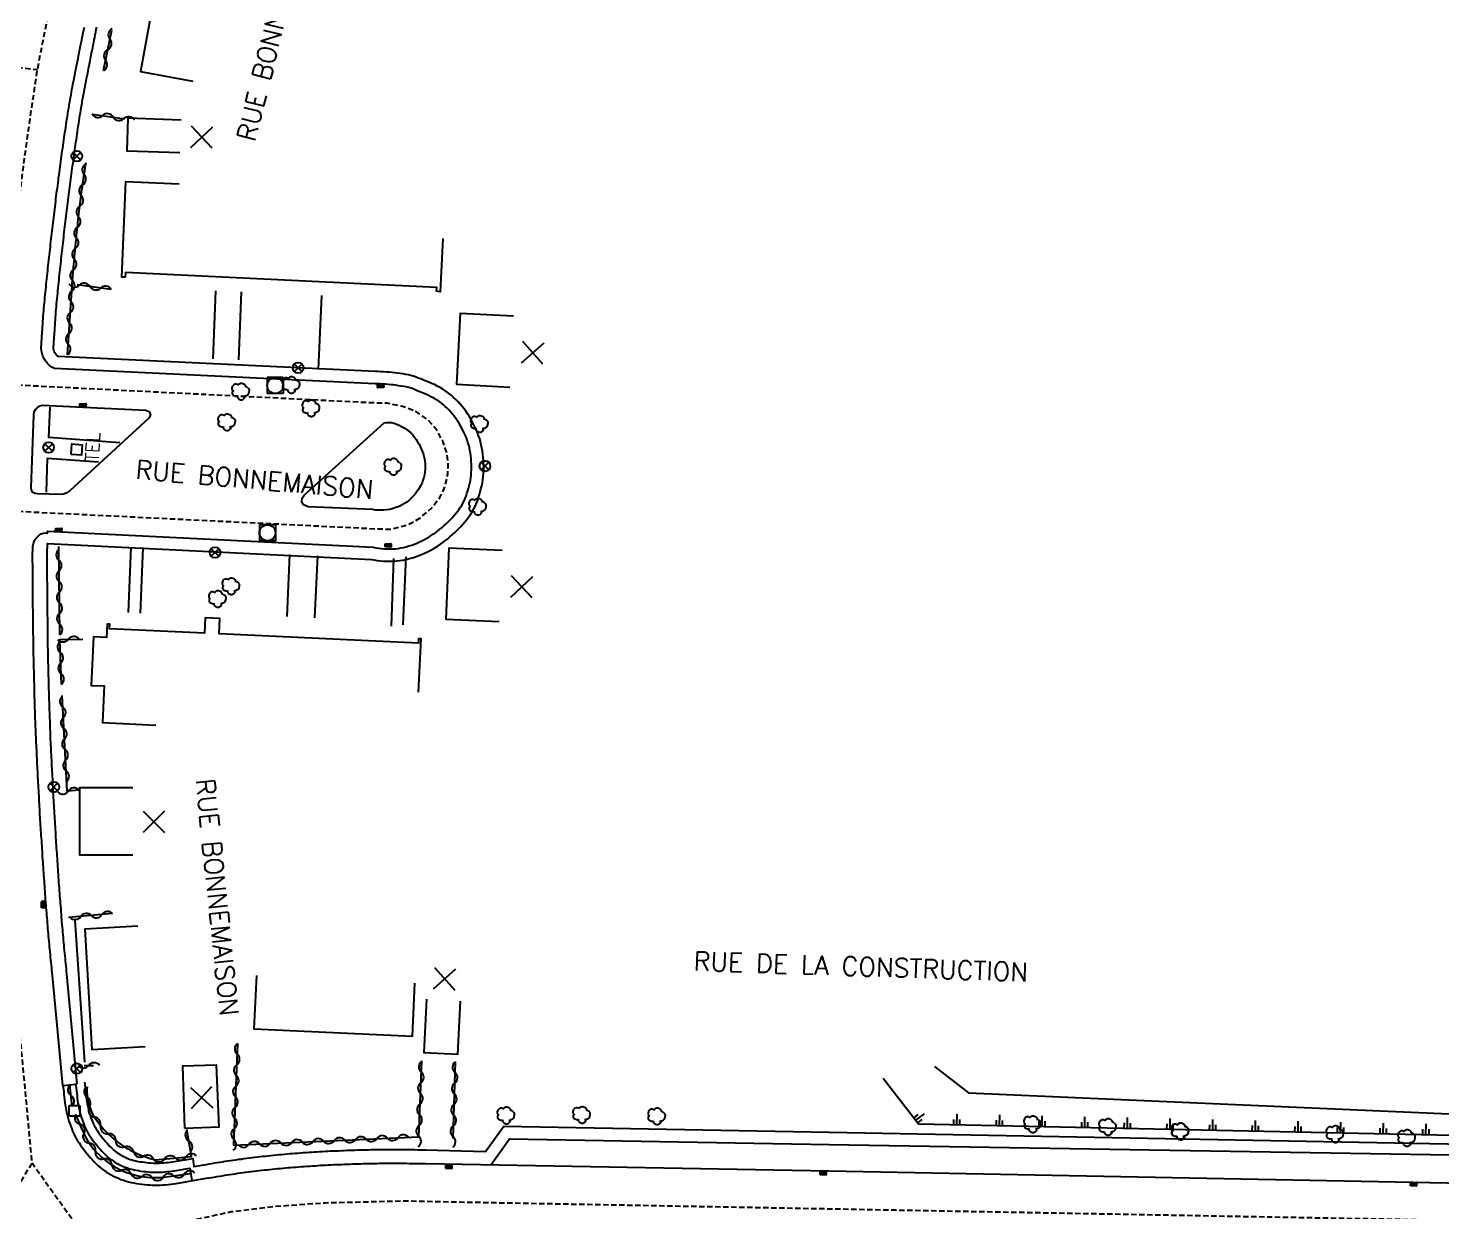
# Model space of a CAD drawing. Header units: millimetres. Extents: x 79000 to 80002, y 144000 to 145000.
# Drawn here: x 79337.4 to 79469.9, y 144671.1 to 144782 of the extents above; entities that cross this region are included whole.
import ezdxf
from ezdxf.enums import TextEntityAlignment as Align

# ---------------------------------------------------------------- set-up
doc = ezdxf.new("R2010")
doc.units = ezdxf.units.MM
doc.linetypes.add('DASHED', pattern=[0.75, 0.5, -0.25])
doc.layers.get('0').update_dxf_attribs({"linetype": 'CONTINUOUS'})
for name, color, linetype in [('W0001', 6, 'DASHED'), ('W0008', 7, 'CONTINUOUS'), ('W0017', 7, 'CONTINUOUS'), ('W0100', 7, 'CONTINUOUS'), ('W0112', 1, 'DASHED'), ('W0211', 2, 'CONTINUOUS'), ('W0300', 7, 'CONTINUOUS'), ('W0310', 3, 'CONTINUOUS'), ('W0400', 7, 'CONTINUOUS'), ('W0420', 7, 'CONTINUOUS'), ('W0469', 7, 'CONTINUOUS'), ('W0984', 7, 'CONTINUOUS'), ('W0989', 7, 'CONTINUOUS'), ('W0991', 7, 'CONTINUOUS')]:
    doc.layers.add(name, color=color, linetype=linetype)
doc.styles.get("Standard").update_dxf_attribs({"font": 'romans.shx', "width": 0.85})

# ---------------------------------------------------------------- blocks, each defined once
blk = doc.blocks.new('T400')
for p, q in [((-0.15, 0.3), (0.15, 0.3)), ((-0.15, -0.25), (-0.15, 0.3)), ((-0.15, 0.15), (0.15, 0.15)), ((-0.15, 0), (0.15, 0)), ((0.15, 0.3), (0.15, -0.25)), ((-0.15, -0.15), (0.15, -0.15)), ((-0.15, -0.25), (-0.15, -0.3)), ((-0.15, -0.3), (0.15, -0.3)), ((0.15, -0.3), (0.15, -0.25))]:
    blk.add_line(p, q)
blk = doc.blocks.new('T300')
for p, q in [((-0.8, 0.51), (-0.86, 0.34)), ((-0.86, 0.34), (-0.86, 0.17)), ((-0.86, 0.17), (-0.74, 0.06)), ((-0.69, 0.63), (-0.8, 0.51)), ((-0.8, -0.06), (-0.74, 0.06)), ((-0.74, 0.06), (-0.69, 0.11)), ((-0.57, 0.69), (-0.69, 0.63)), ((-0.46, 0.69), (-0.57, 0.69)), ((-0.29, 0.63), (-0.46, 0.69)), ((-0.29, 0.63), (-0.17, 0.74)), ((-0.23, 0.57), (-0.29, 0.63)), ((-0.17, 0.74), (-0.06, 0.8)), ((-0.06, 0.8), (0.06, 0.8)), ((0.06, 0.8), (0.23, 0.74)), ((0.23, 0.74), (0.34, 0.63)), ((0.34, 0.63), (0.4, 0.51)), ((0.46, 0.46), (0.34, 0.46)), ((0.4, 0.51), (0.4, 0.46)), ((0.57, 0.4), (0.46, 0.46)), ((0.57, 0.4), (0.69, 0.29)), ((0.69, 0.29), (0.74, 0.17)), ((0.74, 0.06), (0.69, -0.17)), ((0.74, 0.17), (0.74, 0.06)), ((-0.8, -0.17), (-0.8, -0.06)), ((-0.8, -0.23), (-0.8, -0.17)), ((-0.74, -0.34), (-0.8, -0.23)), ((-0.69, -0.4), (-0.74, -0.34)), ((-0.51, -0.46), (-0.69, -0.4)), ((-0.4, -0.46), (-0.51, -0.46)), ((-0.4, -0.46), (-0.34, -0.46)), ((-0.34, -0.46), (-0.34, -0.4)), ((-0.34, -0.51), (-0.34, -0.46)), ((-0.29, -0.63), (-0.34, -0.51)), ((-0.17, -0.74), (-0.29, -0.63)), ((-0.06, -0.8), (-0.17, -0.74)), ((0.06, -0.8), (-0.06, -0.8)), ((0.17, -0.74), (0.06, -0.8)), ((0.23, -0.69), (0.17, -0.74)), ((0.29, -0.46), (0.23, -0.46)), ((0.29, -0.63), (0.23, -0.69)), ((0.46, -0.4), (0.29, -0.46)), ((0.34, -0.51), (0.29, -0.63)), ((0.34, -0.51), (0.34, -0.46)), ((0.57, -0.34), (0.46, -0.4)), ((0.63, -0.29), (0.57, -0.34)), ((0.69, -0.17), (0.63, -0.29))]:
    blk.add_line(p, q)
blk = doc.blocks.new('T420')
for p, q in [((0.75, 0.75), (-0.75, 0.75)), ((-0.75, 0.75), (-0.75, -0.75)), ((0.75, 0.75), (0.75, -0.75)), ((0.75, -0.75), (-0.75, -0.75))]:
    blk.add_line(p, q)
blk.add_ellipse((0, 0), major_axis=(-0.53, 0.53), ratio=1, start_param=3.926991, end_param=10.210176)
blk = doc.blocks.new('t310o')
at = {"color": 0, "linetype": 'Continuous'}
for centre, start, end in [((-0.5, 0.38), 216.8699, 323.1304), ((0.5, -0.37), 36.8699, 143.1303)]:
    blk.add_arc(centre, 0.625, start, end, dxfattribs=at)
blk = doc.blocks.new('t991o')
at = {"color": 0, "linetype": 'Continuous'}
for p, q in [((-1, 1), (1, -1)), ((-1, -1), (1, 1))]:
    blk.add_line(p, q, dxfattribs=at)
blk = doc.blocks.new('t211o')
at = {"color": 0, "linetype": 'Continuous'}
for p, q in [((-0.29, 0.5), (-0.29, 0)), ((0, 1), (0, 0)), ((0.29, 0.5), (0.29, 0))]:
    blk.add_line(p, q, dxfattribs=at)
blk = doc.blocks.new('t112o')
at = {"color": 0, "linetype": 'Continuous'}
for p, q in [((-0.5, 0.5), (0.5, 0.5)), ((-0.5, -0.5), (-0.5, 0.5)), ((0.5, 0.5), (0.5, -0.5)), ((0.5, -0.5), (-0.5, -0.5))]:
    blk.add_line(p, q, dxfattribs=at)
blk = doc.blocks.new('T469')
at = {"color": 0, "linetype": 'Continuous', "flags": 128}
for points in [[(-0.35, 0.35), (0.35, -0.35)], [(-0.35, -0.35), (0.35, 0.35)]]:
    blk.add_lwpolyline(points, dxfattribs=at)
at = {"color": 0, "linetype": 'Continuous'}
blk.add_circle((0, 0), 0.5, dxfattribs=at)

msp = doc.modelspace()

# ---------------------------------------------------------------- linework, layer by layer
at = {"layer": 'W0001', "flags": 128}
for points in [[(79347.16, 144651.29), (79347.56, 144646.41), (79347.56, 144646.33), (79347.55, 144646.13), (79347.55, 144645.93), (79347.54, 144645.74), (79347.53, 144645.54), (79347.51, 144645.35), (79347.49, 144645.15), (79347.47, 144644.96), (79347.45, 144644.76), (79347.42, 144644.57), (79347.39, 144644.37), (79347.35, 144644.17), (79347.31, 144643.96), (79347.27, 144643.74), (79347.23, 144643.54), (79347.19, 144643.34), (79347.14, 144643.16), (79347.1, 144642.99), (79347.05, 144642.83), (79347.01, 144642.68), (79346.96, 144642.54), (79346.91, 144642.4), (79346.86, 144642.28), (79346.81, 144642.16), (79346.74, 144642.02), (79346.67, 144641.88), (79346.6, 144641.74), (79346.52, 144641.61), (79346.44, 144641.48), (79346.35, 144641.35), (79346.26, 144641.22), (79346.17, 144641.09), (79346.07, 144640.97), (79345.97, 144640.85), (79345.87, 144640.73), (79345.65, 144640.49), (79344.34, 144638.86), (79344.18, 144638.67), (79343.95, 144638.38), (79343.72, 144638.07), (79343.51, 144637.76), (79343.31, 144637.45), (79343.12, 144637.12), (79342.94, 144636.79), (79342.78, 144636.45), (79342.63, 144636.1), (79342.49, 144635.75), (79342.36, 144635.39), (79342.25, 144635.03), (79342.14, 144634.63), (79342.06, 144634.23), (79341.98, 144633.81), (79341.93, 144633.4), (79341.85, 144632.35), (79341.71, 144632.95), (79341.61, 144633.31), (79341.49, 144633.67), (79341.37, 144634.02), (79341.23, 144634.37), (79341.08, 144634.71), (79340.91, 144635.05), (79340.74, 144635.38), (79340.55, 144635.7), (79340.35, 144636.01), (79340.15, 144636.32), (79339.93, 144636.61), (79339.71, 144636.9), (79339.47, 144637.18), (79339.22, 144637.46), (79338.97, 144637.72), (79338.71, 144637.98), (79338.43, 144638.23), (79338.25, 144638.38), (79336.81, 144639.71), (79336.64, 144639.87), (79336.5, 144640), (79336.36, 144640.14), (79336.22, 144640.28), (79336.09, 144640.42), (79335.96, 144640.57), (79335.83, 144640.71), (79335.71, 144640.86), (79335.58, 144641.01), (79335.46, 144641.17), (79335.35, 144641.32), (79335.23, 144641.49), (79335.11, 144641.65), (79335, 144641.82), (79334.89, 144641.99), (79334.79, 144642.15), (79334.69, 144642.31), (79334.6, 144642.46), (79334.52, 144642.62), (79334.44, 144642.77), (79334.37, 144642.91), (79334.3, 144643.06), (79334.24, 144643.2), (79334.19, 144643.34), (79334.13, 144643.49), (79334.09, 144643.63), (79334.04, 144643.78), (79334, 144643.93), (79333.96, 144644.08), (79333.93, 144644.23), (79333.9, 144644.39), (79333.87, 144644.54), (79333.85, 144644.69), (79333.83, 144644.85), (79333.81, 144645), (79333.79, 144645.25), (79332.35, 144659.53), (79332.36, 144665.3), (79332.5, 144666.68), (79332.77, 144667.47), (79333.07, 144667.97), (79333.61, 144668.81), (79337.74, 144675.65), (79337.11, 144682.43), (79336.63, 144687.43), (79336.05, 144693.43), (79335.67, 144697.46), (79335.42, 144700.71), (79335.17, 144704.4), (79334.96, 144707.9), (79334.77, 144711.4), (79334.52, 144716.97), (79334.32, 144723.66), (79334.22, 144730.77), (79334.22, 144732.12), (79334.14, 144739.35), (79334.64, 144745.54), (79335.19, 144754.35), (79335.61, 144758.41), (79336.41, 144765.11), (79336.92, 144769.02), (79337.56, 144773.62), (79338.19, 144777.84), (79338.87, 144781.38), (79340.12, 144787.09), (79341.61, 144793.03)], [(79328.16, 144779.39), (79338.25, 144778.16)], [(79334.17, 144736.87), (79370.04, 144735.12), (79371.41, 144735.08), (79373, 144735.5), (79374.08, 144736.1), (79375.2, 144737.06), (79376.01, 144738.1), (79376.45, 144739.05), (79376.72, 144740.25), (79376.76, 144741.09), (79376.63, 144742.2), (79376.24, 144743.36), (79375.69, 144744.36), (79374.86, 144745.34), (79373.68, 144746.14), (79372.48, 144746.58), (79371.03, 144746.88), (79369.51, 144746.92), (79334.84, 144748.65)], [(79338.88, 144674.05), (79337.74, 144675.65)], [(79347.16, 144651.29), (79345.19, 144662.18), (79344.49, 144665.62), (79341.75, 144670.03), (79338.88, 144674.05)], [(79342.9, 144668.18), (79356.45, 144671.11), (79360.41, 144671.6), (79365.22, 144671.94), (79372.77, 144672.12), (79380.21, 144671.97), (79487.98, 144669.99)]]:
    msp.add_lwpolyline(points, dxfattribs=at)
at = {"layer": 'W0008', "flags": 128}
for points in [[(79340.61, 144682.93), (79339.65, 144693.24), (79339.63, 144693.49), (79339.6, 144693.73), (79339.58, 144693.98), (79339.55, 144694.22), (79339.53, 144694.47), (79339.5, 144694.71), (79339.48, 144694.96), (79339.45, 144695.2), (79339.43, 144695.45), (79339.41, 144695.7), (79339.38, 144695.94), (79339.36, 144696.19), (79339.34, 144696.43), (79339.32, 144696.68), (79339.29, 144696.92), (79339.27, 144697.17), (79339.25, 144697.41), (79339.23, 144697.66), (79339.21, 144697.91), (79339.19, 144698.15), (79339.17, 144698.4), (79339.15, 144698.64), (79339.13, 144698.89), (79339.11, 144699.13), (79339.09, 144699.38), (79339.07, 144699.63), (79339.05, 144699.87), (79339.03, 144700.12), (79339.01, 144700.37), (79338.99, 144700.62), (79338.98, 144700.87), (79338.96, 144701.12), (79338.94, 144701.37), (79338.92, 144701.62), (79338.9, 144701.87), (79338.89, 144702.11), (79338.87, 144702.36), (79338.85, 144702.61), (79338.83, 144702.86), (79338.82, 144703.11), (79338.8, 144703.36), (79338.78, 144703.61), (79338.77, 144703.86), (79338.75, 144704.11), (79338.73, 144704.36), (79338.72, 144704.6), (79338.7, 144704.85), (79338.68, 144705.1), (79338.67, 144705.35), (79338.65, 144705.6), (79338.64, 144705.85), (79338.62, 144706.1), (79338.6, 144706.35), (79338.59, 144706.6), (79338.57, 144706.85), (79338.56, 144707.1), (79338.54, 144707.34), (79338.53, 144707.59), (79338.51, 144707.84), (79338.5, 144708.09), (79338.48, 144708.34), (79338.47, 144708.59), (79338.46, 144708.84), (79338.44, 144709.09), (79338.43, 144709.34), (79338.41, 144709.59), (79338.4, 144709.84), (79338.39, 144710.09), (79338.37, 144710.33), (79338.36, 144710.58), (79338.34, 144710.83), (79338.33, 144711.08), (79338.32, 144711.33), (79338.3, 144711.58), (79338.29, 144711.83), (79338.28, 144712.08), (79338.27, 144712.33), (79338.25, 144712.58), (79338.24, 144712.83), (79338.23, 144713.08), (79338.22, 144713.33), (79338.2, 144713.58), (79338.19, 144713.82), (79338.18, 144714.07), (79338.17, 144714.32), (79338.16, 144714.57), (79338.14, 144714.82), (79338.13, 144715.07), (79338.12, 144715.32), (79338.11, 144715.57), (79338.1, 144715.82), (79338.09, 144716.07), (79338.08, 144716.32), (79338.07, 144716.57), (79338.06, 144716.81), (79338.05, 144717.06), (79338.04, 144717.31), (79338.04, 144717.56), (79338.03, 144717.81), (79338.02, 144718.06), (79338.01, 144718.31), (79338, 144718.56), (79338, 144718.81), (79337.99, 144719.06), (79337.98, 144719.31), (79337.98, 144719.56), (79337.97, 144719.8), (79337.96, 144720.05), (79337.96, 144720.3), (79337.95, 144720.55), (79337.94, 144720.8), (79337.94, 144721.05), (79337.93, 144721.3), (79337.92, 144721.55), (79337.92, 144721.8), (79337.91, 144722.04), (79337.9, 144722.29), (79337.9, 144722.53), (79337.89, 144722.78), (79337.89, 144723.03), (79337.88, 144723.27), (79337.88, 144723.52), (79337.88, 144723.77), (79337.87, 144724.01), (79337.87, 144724.26), (79337.86, 144724.5), (79337.86, 144724.75), (79337.86, 144725), (79337.85, 144725.24), (79337.85, 144725.49), (79337.85, 144725.73), (79337.84, 144725.98), (79337.84, 144726.23), (79337.84, 144726.47), (79337.83, 144726.72), (79337.83, 144726.98), (79337.83, 144727.23), (79337.83, 144727.48), (79337.82, 144727.73), (79337.82, 144727.98), (79337.82, 144728.24), (79337.82, 144728.49), (79337.81, 144728.74), (79337.81, 144728.99), (79337.81, 144729.24), (79337.81, 144729.49), (79337.81, 144729.75), (79337.8, 144730), (79337.8, 144730.25), (79337.8, 144730.5), (79337.8, 144730.75), (79337.8, 144731.01), (79337.8, 144731.26), (79337.8, 144731.51), (79337.8, 144731.76), (79337.79, 144732.01), (79337.79, 144732.26), (79337.79, 144732.52), (79337.79, 144732.77), (79337.8, 144733.19), (79337.8, 144733.48), (79337.86, 144733.75), (79337.97, 144734.01), (79338.09, 144734.2), (79338.24, 144734.37), (79338.4, 144734.52), (79338.59, 144734.64), (79338.78, 144734.72), (79338.98, 144734.75), (79339.17, 144734.72), (79339.19, 144734.9), (79369.72, 144733.39), (79369.98, 144733.34), (79370.24, 144733.29), (79370.5, 144733.26), (79370.76, 144733.24), (79371.02, 144733.23), (79371.28, 144733.23), (79371.54, 144733.24), (79371.8, 144733.25), (79372.05, 144733.28), (79372.31, 144733.32), (79372.57, 144733.37), (79372.82, 144733.43), (79373.07, 144733.51), (79373.33, 144733.59), (79373.58, 144733.68), (79373.82, 144733.77), (79374.06, 144733.88), (79374.29, 144733.99), (79374.52, 144734.1), (79374.74, 144734.23), (79374.96, 144734.35), (79375.17, 144734.49), (79375.38, 144734.63), (79375.59, 144734.77), (79375.79, 144734.92), (79375.98, 144735.08), (79376.18, 144735.24), (79376.36, 144735.4), (79376.55, 144735.57), (79376.73, 144735.75), (79376.91, 144735.93), (79377.08, 144736.12), (79377.25, 144736.31), (79377.42, 144736.5), (79377.58, 144736.7), (79377.74, 144736.9), (79377.89, 144737.1), (79378.02, 144737.31), (79378.14, 144737.52), (79378.25, 144737.74), (79378.35, 144737.97), (79378.44, 144738.19), (79378.51, 144738.43), (79378.59, 144738.66), (79378.65, 144738.9), (79378.72, 144739.14), (79378.78, 144739.39), (79378.83, 144739.64), (79378.87, 144739.9), (79378.9, 144740.15), (79378.92, 144740.41), (79378.94, 144740.67), (79378.94, 144740.93), (79378.93, 144741.19), (79378.92, 144741.44), (79378.9, 144741.7), (79378.87, 144741.96), (79378.83, 144742.21), (79378.79, 144742.47), (79378.74, 144742.72), (79378.68, 144742.97), (79378.61, 144743.21), (79378.53, 144743.46), (79378.44, 144743.7), (79378.33, 144743.94), (79378.23, 144744.17), (79378.11, 144744.39), (79378, 144744.62), (79377.87, 144744.83), (79377.74, 144745.05), (79377.61, 144745.26), (79377.47, 144745.46), (79377.32, 144745.66), (79377.17, 144745.86), (79377.01, 144746.05), (79376.84, 144746.23), (79376.66, 144746.41), (79376.48, 144746.59), (79376.29, 144746.76), (79376.08, 144746.92), (79375.87, 144747.08), (79375.65, 144747.22), (79375.43, 144747.35), (79375.2, 144747.47), (79374.97, 144747.59), (79374.73, 144747.7), (79374.49, 144747.8), (79374.25, 144747.9), (79374.01, 144747.99), (79373.77, 144748.09), (79373.52, 144748.19), (79373.28, 144748.29), (79373.06, 144748.36), (79372.82, 144748.41), (79372.58, 144748.45), (79372.33, 144748.49), (79372.09, 144748.53), (79371.85, 144748.57), (79371.61, 144748.6), (79371.37, 144748.62), (79371.12, 144748.65), (79370.88, 144748.66), (79370.64, 144748.68), (79370.39, 144748.69), (79370.15, 144748.7), (79369.9, 144748.7), (79339.85, 144750.13), (79339.6, 144750.26), (79339.37, 144750.43), (79339.17, 144750.62), (79339, 144750.85), (79338.86, 144751.07), (79338.75, 144751.3), (79338.67, 144751.54), (79338.61, 144751.79), (79338.58, 144752.05), (79338.69, 144753.53), (79338.71, 144753.79), (79338.72, 144754.04), (79338.74, 144754.29), (79338.76, 144754.54), (79338.78, 144754.79), (79338.79, 144755.04), (79338.81, 144755.3), (79338.83, 144755.55), (79338.85, 144755.8), (79338.88, 144756.05), (79338.9, 144756.3), (79338.92, 144756.55), (79338.94, 144756.8), (79338.97, 144757.06), (79338.99, 144757.31), (79339.02, 144757.56), (79339.05, 144757.81), (79339.07, 144758.06), (79339.1, 144758.31), (79339.12, 144758.56), (79339.15, 144758.81), (79339.18, 144759.06), (79339.2, 144759.31), (79339.23, 144759.56), (79339.26, 144759.81), (79339.28, 144760.06), (79339.31, 144760.31), (79339.34, 144760.56), (79339.36, 144760.81), (79339.39, 144761.06), (79339.42, 144761.31), (79339.45, 144761.56), (79339.48, 144761.81), (79339.5, 144762.06), (79339.53, 144762.31), (79339.56, 144762.56), (79339.59, 144762.81), (79339.62, 144763.06), (79339.65, 144763.31), (79339.68, 144763.56), (79339.71, 144763.81), (79339.74, 144764.06), (79339.77, 144764.31), (79339.8, 144764.56), (79339.83, 144764.81), (79339.86, 144765.06), (79339.89, 144765.31), (79339.92, 144765.55), (79339.95, 144765.8), (79339.98, 144766.05), (79340.01, 144766.3), (79340.04, 144766.55), (79340.07, 144766.8), (79340.11, 144767.05), (79340.14, 144767.3), (79340.17, 144767.55), (79340.2, 144767.8), (79340.23, 144768.05), (79340.27, 144768.3), (79340.3, 144768.55), (79340.33, 144768.8), (79340.37, 144769.05), (79340.4, 144769.3), (79340.44, 144769.54), (79340.47, 144769.79), (79340.5, 144770.04), (79340.54, 144770.29), (79340.57, 144770.54), (79340.61, 144770.79), (79340.64, 144771.04), (79340.68, 144771.29), (79340.72, 144771.54), (79340.75, 144771.79), (79340.79, 144772.04), (79340.82, 144772.28), (79340.86, 144772.53), (79340.9, 144772.78), (79340.94, 144773.03), (79340.97, 144773.28), (79341.01, 144773.53), (79341.05, 144773.78), (79341.09, 144774.04), (79341.13, 144774.29), (79341.17, 144774.54), (79341.21, 144774.79), (79341.26, 144775.04), (79341.3, 144775.29), (79341.34, 144775.55), (79341.39, 144775.8), (79341.43, 144776.05), (79341.48, 144776.3), (79341.53, 144776.55), (79341.57, 144776.8), (79341.62, 144777.05), (79341.67, 144777.3), (79341.72, 144777.55), (79341.77, 144777.8), (79341.82, 144778.05), (79341.87, 144778.3), (79341.91, 144778.48), (79342.05, 144779.21), (79342.1, 144779.45), (79342.15, 144779.7), (79342.19, 144779.94), (79342.24, 144780.19), (79342.29, 144780.43), (79342.34, 144780.68), (79342.39, 144780.92), (79342.44, 144781.16), (79342.49, 144781.41), (79342.54, 144781.65), (79342.59, 144781.9), (79342.64, 144782.14)], [(79341.97, 144683.06), (79341.01, 144693.38), (79340.98, 144693.63), (79340.96, 144693.88), (79340.93, 144694.12), (79340.91, 144694.36), (79340.88, 144694.61), (79340.86, 144694.85), (79340.83, 144695.09), (79340.81, 144695.34), (79340.79, 144695.58), (79340.76, 144695.82), (79340.74, 144696.07), (79340.72, 144696.31), (79340.69, 144696.56), (79340.67, 144696.8), (79340.65, 144697.04), (79340.63, 144697.29), (79340.61, 144697.53), (79340.59, 144697.78), (79340.57, 144698.02), (79340.54, 144698.26), (79340.52, 144698.51), (79340.5, 144698.75), (79340.49, 144699), (79340.47, 144699.24), (79340.45, 144699.49), (79340.43, 144699.73), (79340.41, 144699.98), (79340.39, 144700.23), (79340.37, 144700.47), (79340.35, 144700.72), (79340.33, 144700.97), (79340.32, 144701.22), (79340.3, 144701.47), (79340.28, 144701.71), (79340.26, 144701.96), (79340.25, 144702.21), (79340.23, 144702.46), (79340.21, 144702.71), (79340.19, 144702.96), (79340.18, 144703.2), (79340.16, 144703.45), (79340.14, 144703.7), (79340.12, 144703.95), (79340.11, 144704.2), (79340.09, 144704.45), (79340.08, 144704.69), (79340.06, 144704.94), (79340.04, 144705.19), (79340.03, 144705.44), (79340.01, 144705.69), (79340, 144705.94), (79339.98, 144706.18), (79339.96, 144706.43), (79339.95, 144706.68), (79339.93, 144706.93), (79339.92, 144707.18), (79339.9, 144707.43), (79339.89, 144707.68), (79339.87, 144707.92), (79339.86, 144708.17), (79339.84, 144708.42), (79339.83, 144708.67), (79339.82, 144708.92), (79339.8, 144709.17), (79339.79, 144709.41), (79339.77, 144709.66), (79339.76, 144709.91), (79339.75, 144710.16), (79339.73, 144710.41), (79339.72, 144710.66), (79339.7, 144710.91), (79339.69, 144711.16), (79339.68, 144711.4), (79339.67, 144711.65), (79339.65, 144711.9), (79339.64, 144712.15), (79339.63, 144712.4), (79339.61, 144712.65), (79339.6, 144712.9), (79339.59, 144713.14), (79339.58, 144713.39), (79339.56, 144713.64), (79339.55, 144713.89), (79339.54, 144714.14), (79339.53, 144714.39), (79339.52, 144714.64), (79339.5, 144714.88), (79339.49, 144715.13), (79339.48, 144715.38), (79339.47, 144715.63), (79339.46, 144715.87), (79339.45, 144716.12), (79339.44, 144716.37), (79339.43, 144716.62), (79339.42, 144716.86), (79339.42, 144717.11), (79339.41, 144717.36), (79339.4, 144717.61), (79339.39, 144717.86), (79339.38, 144718.1), (79339.37, 144718.35), (79339.37, 144718.6), (79339.36, 144718.85), (79339.35, 144719.1), (79339.34, 144719.35), (79339.34, 144719.59), (79339.33, 144719.84), (79339.32, 144720.09), (79339.32, 144720.34), (79339.31, 144720.59), (79339.3, 144720.84), (79339.3, 144721.09), (79339.29, 144721.34), (79339.28, 144721.58), (79339.28, 144721.83), (79339.27, 144722.07), (79339.27, 144722.32), (79339.26, 144722.56), (79339.26, 144722.81), (79339.25, 144723.05), (79339.25, 144723.3), (79339.24, 144723.54), (79339.24, 144723.79), (79339.23, 144724.03), (79339.23, 144724.28), (79339.23, 144724.52), (79339.22, 144724.77), (79339.22, 144725.02), (79339.21, 144725.26), (79339.21, 144725.51), (79339.21, 144725.75), (79339.21, 144726), (79339.2, 144726.24), (79339.2, 144726.49), (79339.2, 144726.74), (79339.19, 144726.99), (79339.19, 144727.24), (79339.19, 144727.49), (79339.19, 144727.75), (79339.18, 144728), (79339.18, 144728.25), (79339.18, 144728.5), (79339.18, 144728.75), (79339.17, 144729), (79339.17, 144729.25), (79339.17, 144729.5), (79339.17, 144729.76), (79339.17, 144730.01), (79339.16, 144730.26), (79339.16, 144730.51), (79339.16, 144730.76), (79339.16, 144731.01), (79339.16, 144731.26), (79339.16, 144731.51), (79339.16, 144731.77), (79339.16, 144732.02), (79339.16, 144732.27), (79339.16, 144732.52), (79339.16, 144732.76), (79339.17, 144733.75), (79369.57, 144732.24), (79369.77, 144732.2), (79370.08, 144732.15), (79370.38, 144732.12), (79370.69, 144732.09), (79370.99, 144732.08), (79371.3, 144732.08), (79371.6, 144732.09), (79371.91, 144732.11), (79372.21, 144732.14), (79372.51, 144732.19), (79372.81, 144732.25), (79373.11, 144732.32), (79373.4, 144732.4), (79373.7, 144732.5), (79373.99, 144732.6), (79374.26, 144732.71), (79374.53, 144732.83), (79374.8, 144732.95), (79375.05, 144733.09), (79375.31, 144733.22), (79375.55, 144733.37), (79375.8, 144733.52), (79376.03, 144733.68), (79376.26, 144733.84), (79376.49, 144734.01), (79376.71, 144734.18), (79376.92, 144734.36), (79377.14, 144734.55), (79377.34, 144734.74), (79377.54, 144734.93), (79377.74, 144735.13), (79377.93, 144735.34), (79378.12, 144735.55), (79378.3, 144735.76), (79378.48, 144735.97), (79378.66, 144736.2), (79378.84, 144736.45), (79379.01, 144736.72), (79379.16, 144736.99), (79379.3, 144737.26), (79379.41, 144737.53), (79379.52, 144737.8), (79379.61, 144738.07), (79379.69, 144738.33), (79379.76, 144738.59), (79379.83, 144738.86), (79379.9, 144739.15), (79379.96, 144739.44), (79380.01, 144739.74), (79380.04, 144740.03), (79380.07, 144740.33), (79380.09, 144740.63), (79380.09, 144740.93), (79380.08, 144741.23), (79380.07, 144741.52), (79380.04, 144741.81), (79380.01, 144742.1), (79379.97, 144742.39), (79379.92, 144742.68), (79379.86, 144742.97), (79379.79, 144743.26), (79379.71, 144743.55), (79379.61, 144743.84), (79379.5, 144744.13), (79379.38, 144744.41), (79379.26, 144744.67), (79379.14, 144744.92), (79379.01, 144745.17), (79378.87, 144745.41), (79378.72, 144745.66), (79378.57, 144745.89), (79378.41, 144746.13), (79378.24, 144746.36), (79378.06, 144746.58), (79377.87, 144746.81), (79377.68, 144747.02), (79377.47, 144747.23), (79377.26, 144747.44), (79377.03, 144747.64), (79376.78, 144747.84), (79376.52, 144748.03), (79376.26, 144748.2), (79375.99, 144748.36), (79375.72, 144748.5), (79375.46, 144748.63), (79375.2, 144748.75), (79374.94, 144748.86), (79374.68, 144748.96), (79374.43, 144749.06), (79374.19, 144749.16), (79373.95, 144749.25), (79373.68, 144749.37), (79373.35, 144749.47), (79373.04, 144749.54), (79372.78, 144749.59), (79372.52, 144749.63), (79372.26, 144749.67), (79372, 144749.71), (79371.74, 144749.74), (79371.48, 144749.77), (79371.22, 144749.79), (79370.96, 144749.81), (79370.7, 144749.83), (79370.43, 144749.84), (79370.17, 144749.85), (79369.94, 144749.85), (79340.18, 144751.27), (79340.11, 144751.31), (79340.03, 144751.4), (79339.94, 144751.51), (79339.87, 144751.62), (79339.82, 144751.73), (79339.78, 144751.85), (79339.75, 144751.98), (79339.74, 144752.07), (79339.84, 144753.46), (79339.86, 144753.72), (79339.87, 144753.96), (79339.89, 144754.21), (79339.91, 144754.46), (79339.92, 144754.71), (79339.94, 144754.96), (79339.96, 144755.21), (79339.98, 144755.45), (79340, 144755.7), (79340.02, 144755.95), (79340.04, 144756.2), (79340.07, 144756.45), (79340.09, 144756.7), (79340.11, 144756.94), (79340.14, 144757.19), (79340.16, 144757.44), (79340.19, 144757.69), (79340.22, 144757.94), (79340.24, 144758.19), (79340.27, 144758.44), (79340.29, 144758.69), (79340.32, 144758.94), (79340.35, 144759.19), (79340.37, 144759.44), (79340.4, 144759.69), (79340.43, 144759.94), (79340.45, 144760.18), (79340.48, 144760.43), (79340.51, 144760.68), (79340.54, 144760.93), (79340.56, 144761.18), (79340.59, 144761.43), (79340.62, 144761.68), (79340.65, 144761.93), (79340.68, 144762.18), (79340.7, 144762.43), (79340.73, 144762.68), (79340.76, 144762.93), (79340.79, 144763.17), (79340.82, 144763.42), (79340.85, 144763.67), (79340.88, 144763.92), (79340.91, 144764.17), (79340.94, 144764.42), (79340.97, 144764.67), (79341, 144764.92), (79341.03, 144765.17), (79341.06, 144765.41), (79341.09, 144765.66), (79341.12, 144765.91), (79341.15, 144766.16), (79341.18, 144766.41), (79341.21, 144766.66), (79341.25, 144766.91), (79341.28, 144767.15), (79341.31, 144767.4), (79341.34, 144767.65), (79341.38, 144767.9), (79341.41, 144768.15), (79341.44, 144768.4), (79341.47, 144768.64), (79341.51, 144768.89), (79341.54, 144769.14), (79341.58, 144769.39), (79341.61, 144769.64), (79341.64, 144769.88), (79341.68, 144770.13), (79341.71, 144770.38), (79341.75, 144770.63), (79341.78, 144770.88), (79341.82, 144771.12), (79341.85, 144771.37), (79341.89, 144771.62), (79341.93, 144771.87), (79341.96, 144772.12), (79342, 144772.36), (79342.04, 144772.61), (79342.07, 144772.86), (79342.11, 144773.11), (79342.15, 144773.36), (79342.19, 144773.61), (79342.23, 144773.85), (79342.27, 144774.1), (79342.31, 144774.35), (79342.35, 144774.6), (79342.39, 144774.85), (79342.43, 144775.1), (79342.48, 144775.35), (79342.52, 144775.6), (79342.57, 144775.84), (79342.61, 144776.09), (79342.66, 144776.34), (79342.7, 144776.59), (79342.75, 144776.84), (79342.8, 144777.08), (79342.85, 144777.33), (79342.9, 144777.58), (79342.95, 144777.83), (79342.99, 144778.05), (79343.04, 144778.23), (79343.18, 144778.99), (79343.23, 144779.24), (79343.28, 144779.48), (79343.32, 144779.72), (79343.37, 144779.96), (79343.42, 144780.21), (79343.47, 144780.45), (79343.52, 144780.69), (79343.56, 144780.94), (79343.61, 144781.18), (79343.66, 144781.42), (79343.71, 144781.66), (79343.76, 144781.91), (79343.81, 144782.15)], [(79345.96, 144743.19), (79339.3, 144743.69), (79339.43, 144746.51)], [(79340.61, 144682.93), (79340.71, 144682.34), (79340.72, 144682.08), (79340.74, 144681.83), (79340.77, 144681.58), (79340.8, 144681.33), (79340.84, 144681.08), (79340.89, 144680.83), (79340.94, 144680.58), (79340.99, 144680.33), (79341.05, 144680.09), (79341.12, 144679.84), (79341.19, 144679.6), (79341.27, 144679.36), (79341.36, 144679.12), (79341.45, 144678.88), (79341.54, 144678.64), (79341.65, 144678.41), (79341.76, 144678.19), (79341.88, 144677.96), (79342.01, 144677.75), (79342.14, 144677.54), (79342.28, 144677.33), (79342.43, 144677.12), (79342.58, 144676.92), (79342.74, 144676.72), (79342.9, 144676.53), (79343.06, 144676.34), (79343.22, 144676.15), (79343.39, 144675.96), (79343.56, 144675.78), (79343.73, 144675.61), (79343.91, 144675.44), (79344.1, 144675.27), (79344.29, 144675.11), (79344.49, 144674.96), (79344.7, 144674.82), (79344.92, 144674.69), (79345.14, 144674.56), (79345.36, 144674.44), (79345.59, 144674.33), (79345.83, 144674.23), (79346.06, 144674.13), (79346.3, 144674.05), (79346.55, 144673.97), (79346.79, 144673.9), (79347.04, 144673.85), (79347.29, 144673.8), (79347.54, 144673.75), (79347.78, 144673.72), (79348.03, 144673.68), (79348.27, 144673.65), (79348.52, 144673.63), (79348.77, 144673.62), (79349.01, 144673.6), (79349.26, 144673.6), (79349.51, 144673.6), (79349.75, 144673.6), (79350, 144673.61), (79350.25, 144673.63), (79350.49, 144673.65), (79350.74, 144673.68), (79350.99, 144673.71), (79351.24, 144673.75), (79354.07, 144674.23), (79354.31, 144674.27), (79354.56, 144674.31), (79354.81, 144674.35), (79355.05, 144674.39), (79355.3, 144674.43), (79355.55, 144674.47), (79355.8, 144674.51), (79356.04, 144674.55), (79356.29, 144674.59), (79356.54, 144674.62), (79356.79, 144674.66), (79357.03, 144674.7), (79357.28, 144674.73), (79357.53, 144674.76), (79357.78, 144674.8), (79358.03, 144674.83), (79358.27, 144674.86), (79358.52, 144674.89), (79358.77, 144674.92), (79359.02, 144674.95), (79359.27, 144674.98), (79359.52, 144675.01), (79359.77, 144675.04), (79360.01, 144675.06), (79360.26, 144675.09), (79360.51, 144675.11), (79360.76, 144675.14), (79361.01, 144675.16), (79361.26, 144675.19), (79361.51, 144675.21), (79361.76, 144675.23), (79362.01, 144675.25), (79362.26, 144675.27), (79362.51, 144675.29), (79362.76, 144675.31), (79363.01, 144675.33), (79363.26, 144675.35), (79363.51, 144675.37), (79363.77, 144675.38), (79364.02, 144675.4), (79364.27, 144675.41), (79364.52, 144675.43), (79364.77, 144675.45), (79365.03, 144675.46), (79365.28, 144675.47), (79365.53, 144675.49), (79365.78, 144675.5), (79366.04, 144675.51), (79366.29, 144675.52), (79366.54, 144675.53), (79366.79, 144675.54), (79367.04, 144675.55), (79367.3, 144675.56), (79367.55, 144675.57), (79367.8, 144675.58), (79368.05, 144675.59), (79368.31, 144675.6), (79368.56, 144675.6), (79368.81, 144675.61), (79369.06, 144675.62), (79369.31, 144675.62), (79369.57, 144675.63), (79369.82, 144675.63), (79370.07, 144675.63), (79370.32, 144675.64), (79370.58, 144675.64), (79370.83, 144675.64), (79371.08, 144675.64), (79371.33, 144675.64), (79371.59, 144675.64), (79371.84, 144675.64), (79372.09, 144675.64), (79372.34, 144675.64), (79372.6, 144675.64), (79372.85, 144675.64), (79373.1, 144675.63), (79373.35, 144675.63), (79373.61, 144675.63), (79373.86, 144675.62), (79374.11, 144675.62), (79374.37, 144675.61), (79374.62, 144675.61), (79412.45, 144674.94), (79480.08, 144673.63)], [(79340.65, 144682.94), (79341.85, 144683.04)], [(79341.81, 144683.12), (79341.91, 144682.47), (79341.93, 144682.17), (79341.95, 144681.95), (79341.97, 144681.72), (79342, 144681.5), (79342.04, 144681.27), (79342.08, 144681.05), (79342.12, 144680.83), (79342.17, 144680.61), (79342.22, 144680.4), (79342.28, 144680.18), (79342.35, 144679.96), (79342.42, 144679.75), (79342.49, 144679.54), (79342.58, 144679.32), (79342.66, 144679.12), (79342.74, 144678.93), (79342.83, 144678.74), (79342.93, 144678.56), (79343.04, 144678.38), (79343.15, 144678.2), (79343.28, 144678.02), (79343.4, 144677.84), (79343.54, 144677.66), (79343.68, 144677.48), (79343.83, 144677.3), (79343.98, 144677.12), (79344.13, 144676.95), (79344.28, 144676.78), (79344.43, 144676.62), (79344.58, 144676.47), (79344.73, 144676.33), (79344.88, 144676.19), (79345.04, 144676.07), (79345.2, 144675.95), (79345.36, 144675.84), (79345.54, 144675.72), (79345.72, 144675.62), (79345.91, 144675.52), (79346.1, 144675.43), (79346.29, 144675.34), (79346.49, 144675.27), (79346.68, 144675.2), (79346.88, 144675.13), (79347.09, 144675.08), (79347.3, 144675.03), (79347.51, 144674.99), (79347.73, 144674.95), (79347.95, 144674.91), (79348.17, 144674.88), (79348.39, 144674.86), (79348.61, 144674.84), (79348.83, 144674.82), (79349.05, 144674.81), (79349.27, 144674.81), (79349.49, 144674.81), (79349.71, 144674.81), (79349.94, 144674.82), (79350.16, 144674.84), (79350.38, 144674.86), (79350.6, 144674.88), (79350.82, 144674.91), (79351.05, 144674.94), (79352.52, 144675.19)], [(79342.65, 144683.25), (79342.76, 144682.56), (79342.78, 144682.24), (79342.79, 144682.03), (79342.82, 144681.82), (79342.84, 144681.62), (79342.87, 144681.41), (79342.91, 144681.21), (79342.95, 144681.01), (79343, 144680.81), (79343.05, 144680.61), (79343.1, 144680.42), (79343.16, 144680.22), (79343.23, 144680.02), (79343.29, 144679.83), (79343.37, 144679.63), (79343.44, 144679.45), (79343.51, 144679.29), (79343.59, 144679.13), (79343.67, 144678.98), (79343.76, 144678.83), (79343.87, 144678.67), (79343.97, 144678.51), (79344.09, 144678.35), (79344.21, 144678.18), (79344.35, 144678.01), (79344.49, 144677.84), (79344.63, 144677.67), (79344.77, 144677.51), (79344.9, 144677.36), (79345.04, 144677.22), (79345.17, 144677.08), (79345.3, 144676.96), (79345.43, 144676.84), (79345.56, 144676.74), (79345.69, 144676.64), (79345.83, 144676.55), (79345.98, 144676.45), (79346.14, 144676.36), (79346.3, 144676.28), (79346.46, 144676.2), (79346.62, 144676.13), (79346.78, 144676.06), (79346.95, 144676), (79347.12, 144675.95), (79347.29, 144675.9), (79347.48, 144675.86), (79347.67, 144675.82), (79347.88, 144675.79), (79348.08, 144675.76), (79348.28, 144675.73), (79348.48, 144675.71), (79348.68, 144675.69), (79348.88, 144675.67), (79349.08, 144675.66), (79349.28, 144675.66), (79349.49, 144675.66), (79349.69, 144675.66), (79349.89, 144675.67), (79350.09, 144675.69), (79350.29, 144675.7), (79350.5, 144675.72), (79350.7, 144675.75), (79350.91, 144675.78), (79352.82, 144676.1), (79352.91, 144675.34), (79353.85, 144675.5), (79354.09, 144675.54), (79354.34, 144675.58), (79354.59, 144675.63), (79354.85, 144675.67), (79355.1, 144675.71), (79355.35, 144675.75), (79355.6, 144675.79), (79355.85, 144675.83), (79356.1, 144675.87), (79356.35, 144675.9), (79356.6, 144675.94), (79356.85, 144675.97), (79357.11, 144676.01), (79357.36, 144676.04), (79357.61, 144676.08), (79357.86, 144676.11), (79358.11, 144676.14), (79358.36, 144676.17), (79358.62, 144676.21), (79358.87, 144676.24), (79359.12, 144676.26), (79359.37, 144676.29), (79359.63, 144676.32), (79359.88, 144676.35), (79360.13, 144676.37), (79360.38, 144676.4), (79360.64, 144676.43), (79360.89, 144676.45), (79361.14, 144676.47), (79361.4, 144676.5), (79361.65, 144676.52), (79361.9, 144676.54), (79362.15, 144676.56), (79362.41, 144676.58), (79362.66, 144676.6), (79362.92, 144676.62), (79363.17, 144676.64), (79363.43, 144676.65), (79363.68, 144676.67), (79363.94, 144676.69), (79364.19, 144676.7), (79364.45, 144676.72), (79364.7, 144676.74), (79364.95, 144676.75), (79365.21, 144676.76), (79365.46, 144676.78), (79365.72, 144676.79), (79365.97, 144676.8), (79366.23, 144676.81), (79366.48, 144676.82), (79366.74, 144676.84), (79366.99, 144676.85), (79367.25, 144676.86), (79367.5, 144676.86), (79367.76, 144676.87), (79368.01, 144676.88), (79368.27, 144676.89), (79368.52, 144676.9), (79368.78, 144676.9), (79369.03, 144676.91), (79369.29, 144676.91), (79369.54, 144676.92), (79369.8, 144676.92), (79370.06, 144676.92), (79370.31, 144676.93), (79370.57, 144676.93), (79370.82, 144676.93), (79371.08, 144676.93), (79371.33, 144676.94), (79371.59, 144676.94), (79371.84, 144676.94), (79372.1, 144676.93), (79372.35, 144676.93), (79372.61, 144676.93), (79372.86, 144676.93), (79373.12, 144676.93), (79373.37, 144676.92), (79373.63, 144676.92), (79373.88, 144676.91), (79374.14, 144676.91), (79374.39, 144676.9), (79374.64, 144676.9), (79380.25, 144676.74), (79381.98, 144679.11), (79412.51, 144678.57), (79478.74, 144677.29)], [(79380.78, 144675.53), (79382.51, 144677.93), (79412.49, 144677.4), (79478.27, 144676.31)], [(79352.52, 144675.22), (79352.73, 144674.02)]]:
    msp.add_lwpolyline(points, dxfattribs=at)
for points in [[(79348.73, 144746.12), (79348.85, 144745.78), (79348.68, 144745.49), (79341.3, 144738.72), (79341.13, 144738.57), (79340.94, 144738.45), (79340.69, 144738.37), (79340.43, 144738.34), (79338.26, 144738.39), (79338.02, 144738.41), (79337.82, 144738.53), (79337.67, 144738.74), (79337.64, 144738.99), (79337.89, 144745.78), (79337.94, 144746.07), (79338.08, 144746.33), (79338.25, 144746.51), (79338.45, 144746.64), (79338.68, 144746.72), (79348.37, 144746.25)], [(79370.98, 144745.09), (79371.22, 144745.09), (79371.45, 144745.07), (79371.68, 144745.02), (79371.9, 144744.94), (79372.15, 144744.83), (79372.39, 144744.71), (79372.62, 144744.58), (79372.84, 144744.43), (79373.05, 144744.27), (79373.24, 144744.1), (79373.43, 144743.91), (79373.6, 144743.7), (79373.76, 144743.48), (79373.89, 144743.27), (79374.02, 144743.05), (79374.13, 144742.83), (79374.23, 144742.61), (79374.32, 144742.39), (79374.4, 144742.16), (79374.47, 144741.93), (79374.52, 144741.69), (79374.56, 144741.45), (79374.58, 144741.21), (79374.59, 144740.96), (79374.59, 144740.71), (79374.57, 144740.46), (79374.53, 144740.19), (79374.47, 144739.93), (79374.39, 144739.68), (79374.3, 144739.44), (79374.19, 144739.2), (79374.07, 144738.98), (79373.93, 144738.76), (79373.78, 144738.55), (79373.62, 144738.34), (79373.44, 144738.14), (79373.26, 144737.95), (79373.07, 144737.77), (79372.87, 144737.62), (79372.66, 144737.48), (79372.44, 144737.36), (79372.22, 144737.25), (79371.98, 144737.15), (79371.74, 144737.07), (79371.5, 144737), (79371.24, 144736.93), (79370.99, 144736.89), (79370.73, 144736.86), (79370.47, 144736.85), (79370.21, 144736.85), (79369.95, 144736.87), (79369.69, 144736.91), (79363.61, 144737.18), (79363.18, 144737.35), (79363.02, 144737.65), (79363.07, 144737.99), (79363.24, 144738.26), (79370.74, 144745.06)]]:
    msp.add_lwpolyline(points, close=True, dxfattribs=at)
at = {"layer": 'W0017', "flags": 128}
for points in [[(79354.72, 144751.04), (79354.97, 144757.42)], [(79357.12, 144750.95), (79357.37, 144757.32)], [(79364.88, 144756.98), (79364.56, 144750.06)], [(79339.09, 144738.55), (79339.18, 144741.75), (79343.96, 144741.38)], [(79346.99, 144733.39), (79346.76, 144727.26)], [(79347.9, 144727.21), (79348.14, 144733.37)], [(79361.88, 144732.71), (79361.62, 144726.9)], [(79364.26, 144726.77), (79364.54, 144732.58)], [(79371.63, 144732.32), (79371.42, 144726)], [(79372.53, 144726.1), (79372.82, 144732.48)], [(79342.67, 144685.12), (79341.77, 144698.4)]]:
    msp.add_lwpolyline(points, dxfattribs=at)
at = {"layer": 'W0100', "flags": 128}
for points in [[(79349.89, 144788.96), (79347.89, 144777.99), (79352.81, 144777.09)], [(79351.71, 144773.42), (79346.72, 144773.61), (79346.61, 144770.56), (79351.6, 144770.38)], [(79376.24, 144762.33), (79376.01, 144757.34), (79375.65, 144757.38), (79375.68, 144757.75), (79346.49, 144759.14), (79346.47, 144758.7), (79346.14, 144758.72), (79346.53, 144767.66), (79351.53, 144767.44)], [(79382.87, 144755.04), (79377.88, 144755.3), (79377.52, 144748.66), (79382.52, 144748.39)], [(79381.8, 144733.08), (79376.81, 144733.29), (79376.53, 144726.64), (79381.53, 144726.43)], [(79373.97, 144719.8), (79374.21, 144724.8), (79373.98, 144724.8), (79373.96, 144724.38), (79355.29, 144725.27), (79355.34, 144726.72), (79353.97, 144726.77), (79353.91, 144725.33), (79345.01, 144725.75), (79345.03, 144726.17), (79344.78, 144726.19), (79344.72, 144724.94), (79343.51, 144724.99), (79343.29, 144720.44), (79344.5, 144720.38), (79344.34, 144716.95), (79349.33, 144716.72)], [(79347.18, 144710.82), (79342.18, 144710.82), (79342.18, 144704.55), (79347.18, 144704.55)], [(79347.66, 144697.88), (79342.67, 144697.58), (79343.34, 144686.29), (79348.33, 144686.59)], [(79358.77, 144693.24), (79358.53, 144688.25), (79373.4, 144687.54), (79373.64, 144692.53)], [(79374.73, 144691.01), (79374.48, 144686.02), (79377.65, 144685.86), (79377.91, 144690.85)]]:
    msp.add_lwpolyline(points, dxfattribs=at)
for points in [[(79341.4, 144742.08), (79341.45, 144743.08), (79342.43, 144743), (79342.38, 144742.01)], [(79352.05, 144678.89), (79351.86, 144684.76), (79355.01, 144684.87), (79355.25, 144679.02)]]:
    msp.add_lwpolyline(points, close=True, dxfattribs=at)
at = {"layer": 'W0211', "flags": 128}
for points in [[(79417.53, 144683.63), (79420.84, 144679.33), (79478.3, 144678.12), (79480.21, 144680.01), (79485.97, 144824.01)], [(79422.35, 144684.71), (79425.53, 144682.23), (79478.49, 144679.92), (79481.57, 144761.89)]]:
    msp.add_lwpolyline(points, dxfattribs=at)
at = {"layer": 'W0310', "flags": 128}
for points in [[(79344.43, 144778.07), (79345.22, 144781.86)], [(79343.37, 144774), (79346.39, 144773.55)], [(79341.06, 144751.41), (79341.5, 144757.9), (79341.51, 144758.15), (79341.53, 144758.4), (79341.55, 144758.65), (79341.57, 144758.9), (79341.59, 144759.15), (79341.61, 144759.39), (79341.63, 144759.64), (79341.65, 144759.89), (79341.68, 144760.14), (79341.7, 144760.39), (79341.72, 144760.64), (79341.74, 144760.89), (79341.77, 144761.14), (79341.79, 144761.39), (79341.81, 144761.63), (79341.84, 144761.88), (79341.86, 144762.13), (79341.89, 144762.38), (79341.91, 144762.63), (79341.94, 144762.88), (79341.96, 144763.13), (79341.99, 144763.38), (79342.02, 144763.62), (79342.04, 144763.87), (79342.07, 144764.12), (79342.1, 144764.37), (79342.13, 144764.62), (79342.16, 144764.87), (79342.19, 144765.11), (79342.22, 144765.36), (79342.25, 144765.62), (79342.28, 144765.87), (79342.31, 144766.13), (79342.34, 144766.38), (79342.38, 144766.64), (79342.41, 144766.89), (79342.45, 144767.15), (79342.48, 144767.4), (79342.52, 144767.66), (79342.56, 144767.91), (79342.6, 144768.17), (79342.63, 144768.42), (79342.67, 144768.67), (79342.71, 144768.93), (79342.76, 144769.18), (79342.8, 144769.44)], [(79345.15, 144757.55), (79341.98, 144757.99)], [(79340.34, 144725.18), (79340.25, 144733.46)], [(79340.49, 144720.52), (79340.35, 144724.75), (79342.51, 144724.77)], [(79342.14, 144710.63), (79341.03, 144710.53), (79340.56, 144719.5)], [(79345.29, 144699.04), (79341.16, 144698.68)], [(79357, 144686.88), (79356.62, 144677.34), (79373.99, 144678.12), (79374.28, 144685.25)], [(79342.61, 144684.81), (79343.49, 144684.81)], [(79377.42, 144685.15), (79377.19, 144677.95)], [(79341.51, 144680.99), (79341.28, 144682.98)], [(79342.9, 144682.82), (79342.88, 144682.55), (79342.88, 144682.29), (79342.9, 144682.03), (79342.93, 144681.78), (79342.97, 144681.52), (79343.02, 144681.28), (79343.09, 144681.03), (79343.17, 144680.79), (79343.27, 144680.56), (79343.38, 144680.32), (79343.51, 144680.1), (79343.65, 144679.87), (79343.8, 144679.65), (79343.95, 144679.44), (79344.11, 144679.24), (79344.28, 144679.04), (79344.44, 144678.85), (79344.61, 144678.66), (79344.79, 144678.48), (79344.97, 144678.31), (79345.15, 144678.14), (79345.33, 144677.97), (79345.52, 144677.81), (79345.72, 144677.66), (79345.91, 144677.51), (79346.11, 144677.37), (79346.32, 144677.23), (79346.52, 144677.1), (79346.74, 144676.98), (79346.95, 144676.86), (79347.17, 144676.74), (79347.39, 144676.64), (79347.62, 144676.53), (79347.85, 144676.43), (79348.08, 144676.34), (79348.32, 144676.26), (79348.56, 144676.18), (79348.81, 144676.1), (79349.05, 144676.03), (79349.31, 144675.97), (79352.68, 144676.28), (79352.26, 144678.82)], [(79341.81, 144680.22), (79342.37, 144678.91), (79342.47, 144678.67), (79342.58, 144678.44), (79342.69, 144678.21), (79342.81, 144677.99), (79342.94, 144677.77), (79343.07, 144677.56), (79343.21, 144677.36), (79343.36, 144677.16), (79343.51, 144676.96), (79343.68, 144676.77), (79343.84, 144676.59), (79344.02, 144676.42), (79344.2, 144676.25), (79344.39, 144676.08), (79344.59, 144675.92), (79344.79, 144675.77), (79345, 144675.62), (79345.22, 144675.48), (79345.44, 144675.34), (79345.67, 144675.21), (79345.9, 144675.09), (79346.13, 144674.98), (79346.37, 144674.88), (79346.6, 144674.78), (79346.84, 144674.7), (79347.08, 144674.62), (79347.33, 144674.55), (79347.57, 144674.49), (79347.82, 144674.44), (79348.07, 144674.39), (79348.32, 144674.36), (79348.57, 144674.33), (79348.83, 144674.31), (79349.08, 144674.3), (79349.34, 144674.3), (79349.61, 144674.31), (79349.87, 144674.32), (79352.56, 144674.68)]]:
    msp.add_lwpolyline(points, dxfattribs=at)

# ---------------------------------------------------------------- block references
at = {"layer": 'W0112'}
msp.add_blockref('t112o', (79341.72, 144680.56), dxfattribs=at)
at = {"layer": 'W0211'}
for p, rotation in [((79420.58, 144679.67), 307.6329495329073), ((79424.41, 144679.25), 358.789306810127), ((79428.41, 144679.17), 358.789306810127), ((79432.41, 144679.09), 358.789306810127), ((79436.41, 144679), 358.789306810127), ((79440.41, 144678.92), 358.789306810127), ((79444.41, 144678.83), 358.789306810127), ((79448.41, 144678.75), 358.789306810127), ((79452.41, 144678.66), 358.789306810127), ((79456.41, 144678.58), 358.789306810127), ((79460.4, 144678.49), 358.789306810127), ((79464.4, 144678.41), 358.789306810127), ((79468.4, 144678.33), 358.789306810127)]:
    msp.add_blockref('t211o', p, dxfattribs=dict(at, rotation=rotation))
at = {"layer": 'W0300'}
for p in [(79357.34, 144747.98), (79362.06, 144748.59), (79363.92, 144746.41), (79356.03, 144745.1), (79379.72, 144744.94), (79371.62, 144740.93), (79379.55, 144737.18), (79356.42, 144729.72), (79355.16, 144728.53), (79382.21, 144680.12), (79389.31, 144680.16), (79396.35, 144680.03), (79431.58, 144679.29), (79438.63, 144679.03), (79445.41, 144678.62), (79445.44, 144678.62), (79459.94, 144678.37), (79466.66, 144678)]:
    msp.add_blockref('T300', p, dxfattribs=at)
at = {"layer": 'W0310'}
for p, rotation in [((79345.04, 144781.01), 78.23206511586977), ((79344.63, 144779.05), 78.23206511586977), ((79344.36, 144773.85), 351.6279122844752), ((79346.34, 144773.56), 351.6279122844752), ((79342.62, 144768.33), 81.29862180845707), ((79342.34, 144766.35), 82.60636824699651), ((79342.1, 144764.37), 83.57053928938066), ((79341.89, 144762.38), 84.26795891325301), ((79341.7, 144760.39), 84.96544313660443), ((79341.53, 144758.39), 85.6627852656007), ((79342.17, 144757.96), 172.222172915676), ((79344.16, 144757.69), 172.222172915676), ((79341.4, 144756.4), 86.1787136726506), ((79341.26, 144754.4), 86.1787136726506), ((79341.13, 144752.41), 86.1787136726506), ((79340.26, 144732.18), 90.64113289425705), ((79340.28, 144730.18), 90.64113289425705), ((79340.31, 144728.18), 90.64113289425705), ((79340.33, 144726.18), 90.64113289425705), ((79341.12, 144724.76), 0.757908320525089), ((79340.39, 144723.52), 91.93381421867755), ((79340.46, 144721.52), 91.93381421867755), ((79340.62, 144718.41), 93.00802514223184), ((79340.72, 144716.41), 93.00802514223184), ((79340.83, 144714.42), 93.00802514223184), ((79340.93, 144712.42), 93.00802514223184), ((79341.14, 144710.54), 184.9010598363262), ((79342.3, 144698.78), 184.9166435729235), ((79344.29, 144698.95), 184.9166435729235), ((79356.96, 144685.88), 267.6804901136746), ((79343.05, 144684.81), 359.8422586221718), ((79356.88, 144683.88), 267.6804901136746), ((79374.23, 144684.18), 87.66360698672051), ((79377.39, 144684.15), 268.214390903839), ((79341.39, 144681.99), 96.56636776962478), ((79342.92, 144681.82), 276.2404105815993), ((79356.8, 144681.88), 267.6804901136746), ((79374.15, 144682.19), 87.66360698672051), ((79377.32, 144682.15), 268.214390903839), ((79343.59, 144679.96), 301.6549152610393), ((79356.72, 144679.88), 267.6804901136746), ((79374.07, 144680.19), 87.66360698672051), ((79377.26, 144680.15), 268.214390903839), ((79342.21, 144679.3), 293.2056579813273), ((79343.1, 144677.52), 304.4114695335182), ((79344.86, 144678.41), 315.4390724918873), ((79352.44, 144677.73), 99.33426998033306), ((79356.64, 144677.88), 267.6804901136746), ((79370.06, 144677.95), 2.593971527411243), ((79372.05, 144678.04), 2.593971527411243), ((79373.99, 144678.19), 87.66360698672051), ((79377.2, 144678.15), 268.214390903839), ((79344.44, 144676.04), 320.9963388866885), ((79346.42, 144677.17), 327.7884221241491), ((79348.21, 144676.3), 339.9966747747201), ((79358.07, 144677.4), 2.593971527411243), ((79360.07, 144677.49), 2.593971527411243), ((79362.06, 144677.58), 2.593971527411243), ((79364.06, 144677.67), 2.593971527411243), ((79366.06, 144677.76), 2.593971527411243), ((79368.06, 144677.85), 2.593971527411243), ((79346.13, 144674.98), 334.3087829047806), ((79350.16, 144676.05), 5.351185868074896), ((79352.15, 144676.23), 5.351185868074896), ((79348.04, 144674.4), 350.0047375491363), ((79350.03, 144674.34), 7.601884442467612), ((79352.01, 144674.61), 7.601884442467612)]:
    msp.add_blockref('t310o', p, dxfattribs=dict(at, rotation=rotation))
at = {"layer": 'W0400'}
for p, rotation in [((79370.4, 144748.51), 271.465861428354), ((79342.52, 144746.68), 87.19209857817339), ((79342.53, 144746.69), 87.19209857446194), ((79340.25, 144735.02), 87.16996402093685), ((79371.14, 144733.57), 89.69166131827987), ((79338.77, 144699.87), 179.9163312286762), ((79376.84, 144675.29), 90), ((79411.93, 144674.7), 90.92946417256107), ((79467.29, 144673.68), 90)]:
    msp.add_blockref('T400', p, dxfattribs=dict(at, rotation=rotation))
at = {"layer": 'W0420'}
for p in [(79360.54, 144748.54), (79359.81, 144734.75)]:
    msp.add_blockref('T420', p, dxfattribs=at)
at = {"layer": 'W0469'}
for p in [(79341.93, 144770.04), (79362.68, 144750.21), (79339.29, 144742.74), (79380.2, 144741), (79354.89, 144732.89), (79339.78, 144710.91), (79341.94, 144684.51)]:
    msp.add_blockref('T469', p, dxfattribs=at)
at = {"layer": 'W0991'}
for p, rotation in [((79353.66, 144771.83), 87.88922235989538), ((79384.69, 144751.61), 86.97742772122398), ((79383.66, 144729.68), 87.6687271737294), ((79349.16, 144707.64), 270.4141286337019), ((79376.42, 144692.93), 357.1069339183543), ((79353.64, 144681.8), 2.363515650829945)]:
    msp.add_blockref('t991o', p, dxfattribs=dict(at, rotation=rotation))

# ---------------------------------------------------------------- texts
at = {"layer": 'W0984'}
msp.add_text('TEL', height=1.25, rotation=87.0889, dxfattribs=at).set_placement((79343.43, 144742.78), align=Align.MIDDLE)
at = {"layer": 'W0989'}
for s, rotation, p in [('RUE BONNEMAISON', 76.1145, (79360.46, 144782.39)), ('RUE BONNEMAISON', 355.0332, (79358.59, 144739.74)), ('RUE BONNEMAISON', 275.9096, (79355.1, 144700.57)), ('RUE DE LA CONSTRUCTION', 358.0768, (79415.44, 144694.08))]:
    msp.add_text(s, height=1.75, rotation=rotation, dxfattribs=at).set_placement(p, align=Align.MIDDLE)

doc.saveas('drawing.dxf')
